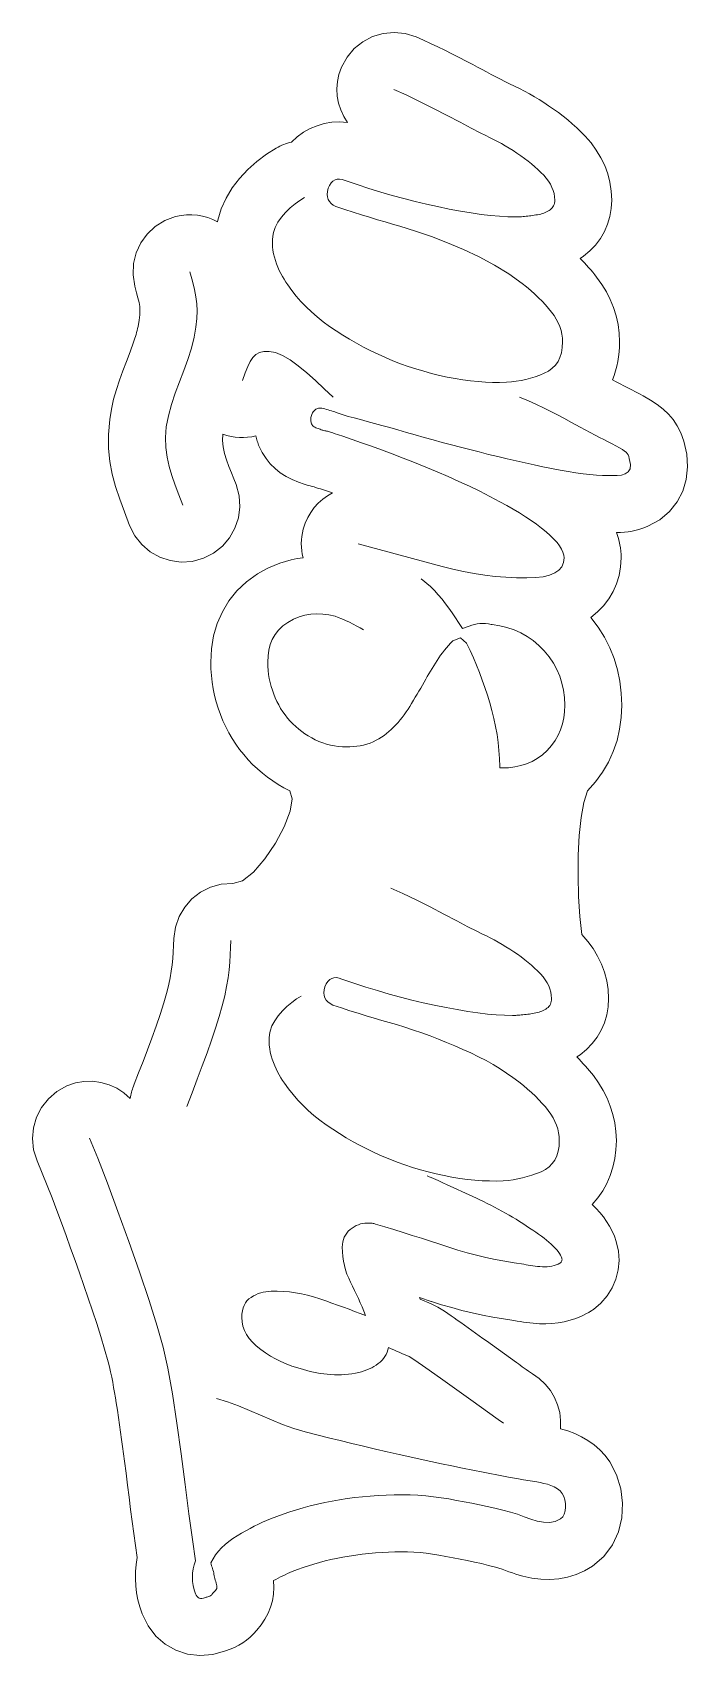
# Model space of a CAD drawing. Header units: millimetres. Extents: x -593 to -311, y -1195 to -498.
import ezdxf

# ---------------------------------------------------------------- set-up
doc = ezdxf.new("R2010")
doc.units = ezdxf.units.MM
doc.header["$MEASUREMENT"] = 0
doc.layers.add('Layer 2', color=7, linetype='Continuous')

msp = doc.modelspace()

# ---------------------------------------------------------------- linework, layer by layer
at = {"layer": 'Layer 2', "lineweight": 9}
msp.add_lwpolyline([(-354.265, -824.0133), (-350.776, -820.1533), (-347.7686, -816.0486), (-345.2378, -811.718), (-343.1785, -807.1801), (-341.5857, -802.4537), (-340.4542, -797.5575), (-339.779, -792.5101), (-339.5551, -787.3303), (-339.7617, -782.113), (-340.3818, -777.0172), (-341.4161, -772.0538), (-342.8651, -767.2342), (-344.7295, -762.5694), (-347.0097, -758.0705), (-349.7065, -753.7487), (-352.8203, -749.6152), (-349.9073, -747.2324), (-347.328, -744.5668), (-345.0991, -741.6428), (-343.2377, -738.4848), (-341.7605, -735.117), (-340.6845, -731.5638), (-340.0265, -727.8494), (-339.8034, -723.9983), (-339.8362, -722.5532), (-339.9335, -721.1324), (-340.0932, -719.7358), (-340.3135, -718.3631), (-340.5924, -717.0141), (-340.928, -715.6886), (-341.3183, -714.3864), (-341.7615, -713.1074), (-340.055, -713.0404), (-338.3801, -712.9238), (-336.7246, -712.7443), (-335.0766, -712.4889), (-333.4241, -712.1441), (-331.755, -711.6969), (-330.0573, -711.134), (-328.3191, -710.4423), (-323.2585, -707.6622), (-319.0726, -704.1397), (-315.7723, -699.9895), (-313.3687, -695.326), (-311.8725, -690.2638), (-311.295, -684.9174), (-311.6468, -679.4013), (-312.9391, -673.8301), (-314.2279, -670.3393), (-315.7368, -667.2804), (-317.4821, -664.5885), (-319.4802, -662.1989), (-321.7473, -660.0465), (-324.2996, -658.0668), (-327.1537, -656.1947), (-330.3256, -654.3654), (-331.9637, -653.4799), (-333.6111, -652.6109), (-335.2655, -651.7541), (-336.9245, -650.9053), (-338.5858, -650.0601), (-340.247, -649.2143), (-341.9057, -648.3635), (-343.5596, -647.5035), (-342.8391, -645.6182), (-342.213, -643.6851), (-341.6817, -641.7072), (-341.2459, -639.6874), (-340.906, -637.6287), (-340.6625, -635.534), (-340.516, -633.4061), (-340.4671, -631.2482), (-340.6347, -627.4369), (-341.1298, -623.7055), (-341.9409, -620.0612), (-343.0565, -616.5116), (-344.4651, -613.0638), (-346.1552, -609.7253), (-348.1153, -606.5035), (-350.3339, -603.4057), (-351.1628, -602.3522), (-352.01, -601.3132), (-352.8746, -600.2883), (-353.7562, -599.2776), (-354.6542, -598.2809), (-355.5678, -597.298), (-356.4964, -596.3288), (-357.4395, -595.3733), (-356.0383, -594.4235), (-353.2556, -592.169), (-350.8119, -589.6385), (-348.7172, -586.861), (-346.9813, -583.8658), (-345.6139, -580.6823), (-344.6251, -577.3396), (-344.0246, -573.867), (-343.8222, -570.2937), (-344.0212, -566.4182), (-344.6068, -562.6504), (-345.5615, -558.9999), (-346.8679, -555.4763), (-348.5087, -552.0895), (-350.4665, -548.8492), (-352.7239, -545.7649), (-355.2635, -542.8465), (-357.0504, -541.0152), (-358.8938, -539.2426), (-360.7903, -537.5275), (-362.7364, -535.8689), (-364.7289, -534.2656), (-366.7642, -532.7164), (-368.8391, -531.2204), (-370.95, -529.7763), (-372.9686, -528.4565), (-375.0108, -527.1737), (-377.0763, -525.9294), (-379.1647, -524.7255), (-381.2759, -523.5634), (-383.4095, -522.4449), (-385.5652, -521.3715), (-387.7428, -520.3449), (-389.6991, -519.4028), (-391.666, -518.4113), (-393.6388, -517.383), (-395.6131, -516.3307), (-397.5843, -515.2669), (-399.548, -514.2044), (-401.4995, -513.1556), (-403.4344, -512.1333), (-406.4258, -510.5747), (-409.4356, -509.0179), (-412.4623, -507.4724), (-415.5047, -505.9478), (-418.5612, -504.4537), (-421.6306, -502.9994), (-424.7115, -501.5947), (-427.8024, -500.2489), (-432.5332, -498.7844), (-437.3213, -498.308), (-442.0358, -498.7668), (-446.5459, -500.1077), (-450.7207, -502.278), (-454.4294, -505.2248), (-457.541, -508.895), (-459.9247, -513.2358), (-460.9939, -516.3056), (-461.6357, -519.4191), (-461.8646, -522.54), (-461.6954, -525.6322), (-461.1427, -528.6595), (-460.2211, -531.5856), (-458.9453, -534.3742), (-457.3299, -536.9893), (-460.715, -536.7544), (-464.0395, -536.91), (-467.2802, -537.4439), (-470.4135, -538.3442), (-473.416, -539.5989), (-476.2644, -541.1958), (-478.9351, -543.1232), (-481.4048, -545.3688), (-482.2397, -545.5812), (-483.0702, -545.8243), (-483.8955, -546.0982), (-484.7149, -546.4032), (-485.5275, -546.7395), (-486.3326, -547.1072), (-487.1294, -547.5067), (-487.9172, -547.9381), (-492.1655, -550.6117), (-496.2633, -553.6994), (-500.1273, -557.1662), (-503.6744, -560.977), (-506.8214, -565.0967), (-509.4851, -569.4903), (-511.5822, -574.1227), (-513.0296, -578.9589), (-513.1708, -579.6179), (-515.2128, -578.6132), (-517.3426, -577.7993), (-519.5465, -577.1842), (-521.8106, -576.7759), (-524.1213, -576.5824), (-526.4648, -576.6118), (-528.8272, -576.8722), (-531.1949, -577.3715), (-535.8334, -579.1062), (-539.9129, -581.6578), (-543.3623, -584.9042), (-546.1103, -588.7235), (-548.0858, -592.9939), (-549.2177, -597.5935), (-549.4347, -602.4003), (-548.6657, -607.2925), (-547.9107, -610.0982), (-547.3008, -612.3619), (-546.8465, -614.2634), (-546.5584, -615.9824), (-546.4471, -617.6986), (-546.5231, -619.5918), (-546.7971, -621.8419), (-547.2796, -624.6284), (-547.454, -625.4731), (-547.655, -626.3194), (-547.8789, -627.1654), (-548.1221, -628.0091), (-548.3807, -628.8484), (-548.651, -629.6815), (-548.9294, -630.5062), (-549.2121, -631.3207), (-550.7256, -635.4954), (-552.2648, -639.5785), (-553.7836, -643.6138), (-555.2358, -647.6452), (-556.5752, -651.7166), (-557.7557, -655.8719), (-558.7311, -660.155), (-559.4552, -664.6098), (-559.9922, -671.0104), (-559.9397, -676.96), (-559.3627, -682.5817), (-558.3259, -687.9984), (-556.8943, -693.3333), (-555.1329, -698.7094), (-553.1066, -704.2498), (-550.8802, -710.0776), (-548.6505, -714.4995), (-545.6698, -718.2768), (-542.067, -721.352), (-537.971, -723.6676), (-533.5108, -725.1662), (-528.8153, -725.7903), (-524.0134, -725.4825), (-519.2341, -724.1851), (-514.8122, -721.9554), (-511.0349, -718.9747), (-507.9597, -715.3719), (-505.6441, -711.2759), (-504.1455, -706.8157), (-503.5214, -702.1202), (-503.8292, -697.3183), (-505.1266, -692.539), (-506.1118, -690.0634), (-507.1797, -687.4462), (-508.2506, -684.7242), (-509.2444, -681.9343), (-510.0813, -679.1132), (-510.6815, -676.2978), (-510.9649, -673.525), (-510.8518, -670.8315), (-509.0872, -671.4023), (-507.3102, -671.8328), (-505.5274, -672.1259), (-503.7453, -672.2846), (-501.9703, -672.3119), (-500.209, -672.2108), (-498.4678, -671.9843), (-496.7534, -671.6352), (-496.6062, -672.2013), (-496.4475, -672.7651), (-496.2773, -673.3265), (-496.0955, -673.8853), (-495.9021, -674.4415), (-495.6972, -674.9947), (-495.4808, -675.545), (-495.2528, -676.0922), (-493.9178, -678.7921), (-492.3241, -681.2873), (-490.4904, -683.5688), (-488.4352, -685.627), (-486.1773, -687.4528), (-483.7352, -689.0369), (-481.1276, -690.3699), (-478.373, -691.4425), (-477.5608, -691.7666), (-476.7416, -692.071), (-475.9157, -692.3552), (-475.0831, -692.6187), (-474.244, -692.8612), (-473.3986, -693.0822), (-472.5471, -693.2813), (-471.6896, -693.4579), (-470.5748, -693.848), (-469.7199, -694.1257), (-468.8655, -694.4053), (-468.0115, -694.687), (-467.1579, -694.9706), (-466.3048, -695.256), (-465.4521, -695.5433), (-464.5999, -695.8325), (-463.7482, -696.1234), (-465.934, -697.376), (-467.9829, -698.8456), (-469.876, -700.5213), (-471.5947, -702.3924), (-473.12, -704.448), (-474.4334, -706.6772), (-475.516, -709.0693), (-476.349, -711.6135), (-476.7151, -713.1801), (-476.9752, -714.747), (-477.1314, -716.3101), (-477.1863, -717.8656), (-477.142, -719.4093), (-477.0009, -720.9372), (-476.7653, -722.4453), (-476.4375, -723.9297), (-478.9744, -724.3171), (-481.4894, -724.8406), (-483.9796, -725.5014), (-486.4417, -726.3006), (-488.8728, -727.2393), (-491.2698, -728.3189), (-493.6297, -729.5404), (-495.9494, -730.905), (-500.6962, -734.3156), (-504.7972, -738.1826), (-508.2564, -742.4672), (-511.0778, -747.1305), (-513.2653, -752.1335), (-514.8229, -757.4372), (-515.7545, -763.0028), (-516.0642, -768.7914), (-515.998, -771.6803), (-515.8, -774.5528), (-515.471, -777.4065), (-515.0118, -780.2387), (-514.4234, -783.047), (-513.7066, -785.8289), (-512.8622, -788.5818), (-511.8911, -791.3031), (-510.808, -793.9588), (-509.6111, -796.5549), (-508.2999, -799.0877), (-506.8739, -801.5535), (-505.3327, -803.9484), (-503.6759, -806.2686), (-501.9029, -808.5105), (-500.0134, -810.6702), (-498.0602, -812.6949), (-496.0208, -814.6188), (-493.8984, -816.4416), (-491.6964, -818.1629), (-489.418, -819.7823), (-487.0665, -821.2995), (-484.6454, -822.714), (-482.1578, -824.0256), (-481.0287, -827.4273), (-481.9627, -832.8373), (-484.5258, -839.4764), (-488.2842, -846.5653), (-492.804, -853.3249), (-497.6515, -858.9758), (-502.3928, -862.7389), (-506.594, -863.8348), (-511.5349, -864.1696), (-516.174, -865.447), (-520.4081, -867.5706), (-524.1342, -870.4438), (-527.2492, -873.9703), (-529.6499, -878.0536), (-531.2335, -882.5974), (-531.8966, -887.505), (-532.012, -890.4848), (-532.1656, -893.3449), (-532.3734, -896.1225), (-532.6514, -898.8544), (-533.0157, -901.5777), (-533.4823, -904.3294), (-534.0674, -907.1465), (-534.7869, -910.066), (-536.206, -915.0807), (-537.7894, -920.1258), (-539.5046, -925.1845), (-541.3189, -930.2397), (-543.1997, -935.2746), (-545.1144, -940.2723), (-547.0304, -945.2158), (-548.9151, -950.0883), (-549.2344, -950.9185), (-549.4739, -951.5681), (-549.6938, -952.2202), (-549.8942, -952.8745), (-550.0755, -953.5308), (-550.2375, -954.1885), (-550.3806, -954.8475), (-550.5049, -955.5073), (-550.6105, -956.1677), (-553.3636, -953.7542), (-556.4211, -951.7904), (-559.7233, -950.3001), (-563.2101, -949.3072), (-566.8218, -948.8355), (-570.4984, -948.9089), (-574.1801, -949.5513), (-577.807, -950.7865), (-582.1359, -953.1918), (-585.7905, -956.3217), (-588.7187, -960.045), (-590.8682, -964.2306), (-592.1866, -968.7474), (-592.6218, -973.4641), (-592.1216, -978.2498), (-590.6335, -982.9732), (-588.4249, -988.2197), (-586.2772, -993.5281), (-584.1842, -998.8835), (-582.14, -1004.2708), (-580.1384, -1009.675), (-578.1735, -1015.0811), (-576.2391, -1020.4741), (-574.3292, -1025.8389), (-572.4378, -1031.1626), (-570.5369, -1036.5457), (-568.6479, -1041.974), (-566.792, -1047.433), (-564.9905, -1052.9084), (-563.265, -1058.3858), (-561.6366, -1063.8509), (-560.1268, -1069.2893), (-559.5796, -1071.4503), (-559.0752, -1073.6439), (-558.6084, -1075.861), (-558.174, -1078.0928), (-557.7668, -1080.3304), (-557.3816, -1082.5648), (-557.0131, -1084.7871), (-556.6561, -1086.9884), (-556.1618, -1090.1098), (-555.6843, -1093.2346), (-555.2218, -1096.3621), (-554.7725, -1099.4918), (-554.3344, -1102.6232), (-553.9058, -1105.7556), (-553.4847, -1108.8885), (-553.0694, -1112.0214), (-552.4039, -1117.1711), (-551.7554, -1122.3393), (-551.1131, -1127.5196), (-550.4663, -1132.7057), (-549.8042, -1137.8913), (-549.1162, -1143.0699), (-548.3914, -1148.2354), (-547.6193, -1153.3812), (-548.1107, -1156.4087), (-548.3845, -1159.4471), (-548.4417, -1162.4908), (-548.2835, -1165.5339), (-547.911, -1168.5708), (-547.3253, -1171.5958), (-546.5275, -1174.6031), (-545.5187, -1177.587), (-542.9853, -1182.7496), (-539.6341, -1187.1077), (-535.597, -1190.6106), (-531.0059, -1193.2075), (-525.9927, -1194.8478), (-520.6892, -1195.4807), (-515.2275, -1195.0555), (-509.7392, -1193.5216), (-507.7557, -1192.7993), (-505.8607, -1191.9882), (-504.0538, -1191.0752), (-502.3344, -1190.0471), (-500.702, -1188.8905), (-499.1562, -1187.5922), (-497.6964, -1186.139), (-496.3221, -1184.5177), (-494.4205, -1182.2421), (-492.7841, -1179.841), (-491.4224, -1177.3231), (-490.3449, -1174.6973), (-489.5611, -1171.9723), (-489.0805, -1169.157), (-488.9127, -1166.2599), (-489.067, -1163.2901), (-488.0863, -1162.7601), (-487.099, -1162.2414), (-486.1053, -1161.7351), (-485.1053, -1161.2421), (-484.0991, -1160.7633), (-483.087, -1160.2996), (-482.0689, -1159.8521), (-481.0452, -1159.4216), (-478.75, -1158.5164), (-476.4295, -1157.673), (-474.0866, -1156.8892), (-471.7242, -1156.1623), (-469.3454, -1155.4901), (-466.9532, -1154.87), (-464.5504, -1154.2997), (-462.1401, -1153.7766), (-459.36, -1153.2311), (-456.5697, -1152.7446), (-453.7705, -1152.3161), (-450.9632, -1151.9446), (-448.149, -1151.629), (-445.3288, -1151.3685), (-442.5039, -1151.162), (-439.6751, -1151.0086), (-436.9694, -1150.9213), (-434.2643, -1150.9037), (-431.5611, -1150.9575), (-428.8614, -1151.0844), (-426.1664, -1151.2859), (-423.4775, -1151.564), (-420.7962, -1151.92), (-418.1239, -1152.3559), (-415.0645, -1152.9064), (-412.0056, -1153.4703), (-408.9495, -1154.0547), (-405.8987, -1154.6667), (-402.8554, -1155.3135), (-399.8221, -1156.002), (-396.8011, -1156.7395), (-393.7947, -1157.5331), (-392.3303, -1157.9648), (-390.8781, -1158.4407), (-389.432, -1158.9459), (-387.9861, -1159.4653), (-386.5343, -1159.9842), (-385.0705, -1160.4876), (-383.5888, -1160.9604), (-382.0831, -1161.3879), (-378.1711, -1162.2435), (-374.2765, -1162.7376), (-370.4139, -1162.8519), (-366.5983, -1162.5679), (-362.8444, -1161.867), (-359.1672, -1160.7308), (-355.5816, -1159.1409), (-352.1022, -1157.0787), (-347.2447, -1152.9274), (-343.5319, -1147.936), (-340.9532, -1142.3182), (-339.4978, -1136.2881), (-339.1551, -1130.0594), (-339.9144, -1123.8462), (-341.765, -1117.8622), (-344.6962, -1112.3214), (-346.7287, -1109.5798), (-348.9766, -1107.149), (-351.4205, -1105.0108), (-354.0408, -1103.1471), (-356.8182, -1101.5395), (-359.7332, -1100.17), (-362.7664, -1099.0203), (-365.8982, -1098.0723), (-365.8035, -1094.5766), (-366.2024, -1091.1304), (-367.0764, -1087.7863), (-368.4073, -1084.5972), (-370.1767, -1081.6158), (-372.3662, -1078.8951), (-374.9574, -1076.4878), (-377.9321, -1074.4466), (-378.7984, -1073.8706), (-379.6645, -1073.2772), (-380.5293, -1072.6706), (-381.3918, -1072.0553), (-382.2509, -1071.4354), (-383.1056, -1070.8155), (-383.9546, -1070.1996), (-384.7971, -1069.5923), (-397.6032, -1060.3623), (-399.1698, -1059.2332), (-400.7369, -1058.1046), (-402.3051, -1056.9772), (-403.8746, -1055.8515), (-405.4457, -1054.7281), (-407.0189, -1053.6078), (-408.5945, -1052.4911), (-410.1729, -1051.3786), (-411.4867, -1050.4517), (-412.8442, -1049.4976), (-414.2372, -1048.5381), (-415.658, -1047.5951), (-417.0983, -1046.6903), (-418.5504, -1045.8457), (-420.006, -1045.083), (-421.4573, -1044.4241), (-426.1567, -1042.4155), (-426.3732, -1041.7326), (-421.4629, -1043.3372), (-421.2472, -1043.4081), (-416.9114, -1044.7778), (-412.5476, -1046.0462), (-408.1574, -1047.2133), (-403.7424, -1048.2793), (-399.3043, -1049.244), (-394.8447, -1050.1076), (-390.3652, -1050.8702), (-385.8674, -1051.5317), (-384.5027, -1051.8093), (-383.1322, -1052.056), (-381.7565, -1052.2727), (-380.3765, -1052.4603), (-378.9928, -1052.6198), (-377.6062, -1052.7522), (-376.2175, -1052.8584), (-374.8273, -1052.9395), (-372.1587, -1052.9898), (-369.5085, -1052.8737), (-366.8837, -1052.5875), (-364.291, -1052.1277), (-361.7375, -1051.4906), (-359.2299, -1050.6726), (-356.7753, -1049.6701), (-354.3805, -1048.4794), (-354.0213, -1048.2806), (-353.6752, -1048.082), (-353.3391, -1047.8818), (-353.0098, -1047.6778), (-352.6841, -1047.4681), (-352.3588, -1047.2507), (-352.0308, -1047.0236), (-351.6969, -1046.7847), (-348.5046, -1044.0647), (-345.8243, -1040.9461), (-343.6809, -1037.4961), (-342.0987, -1033.7821), (-341.1024, -1029.8713), (-340.7167, -1025.831), (-340.966, -1021.7285), (-341.8751, -1017.6311), (-342.6801, -1015.3324), (-343.6485, -1013.1316), (-344.7682, -1011.0239), (-346.0275, -1009.0049), (-347.4144, -1007.0698), (-348.917, -1005.2141), (-350.5234, -1003.433), (-352.2218, -1001.7221), (-349.821, -998.9308), (-347.7296, -995.9189), (-345.9509, -992.7046), (-344.4882, -989.3064), (-343.3448, -985.7425), (-342.524, -982.0313), (-342.0291, -978.1913), (-341.8634, -974.2407), (-342.031, -970.4294), (-342.5261, -966.6979), (-343.3372, -963.0537), (-344.4528, -959.504), (-345.8614, -956.0562), (-347.5515, -952.7178), (-349.5116, -949.4959), (-351.7302, -946.3981), (-352.5591, -945.3447), (-353.4062, -944.3056), (-354.2709, -943.2808), (-355.1525, -942.2701), (-356.0504, -941.2733), (-356.964, -940.2904), (-357.8926, -939.3213), (-358.8357, -938.3658), (-357.4351, -937.4164), (-354.6523, -935.162), (-352.2085, -932.6314), (-350.1137, -929.8539), (-348.3777, -926.8587), (-347.0103, -923.6751), (-346.0214, -920.3323), (-345.4209, -916.8596), (-345.2185, -913.2862), (-345.4175, -909.4107), (-346.0031, -905.6429), (-346.9578, -901.9924), (-348.2642, -898.4688), (-349.905, -895.082), (-351.8628, -891.8417), (-354.1202, -888.7574), (-356.6598, -885.839), (-357.5101, -878.0097), (-358.0675, -869.4548), (-358.3141, -860.5517), (-358.2323, -851.6775), (-357.8042, -843.2094), (-357.0121, -835.5245), (-355.8383, -829.0001), (-354.265, -824.0133)], close=True, dxfattribs=at)
for points in [[(-475.7615, -569.2099), (-477.779, -570.4673), (-479.862, -571.9779), (-481.928, -573.7044), (-483.8943, -575.6096), (-485.6785, -577.6563), (-487.1981, -579.8074), (-488.3705, -582.0257), (-489.1131, -584.2739), (-489.3901, -585.7982), (-489.5469, -587.3186), (-489.589, -588.8341), (-489.522, -590.3435), (-489.3514, -591.8456), (-489.0828, -593.3393), (-488.7218, -594.8236), (-488.274, -596.2972), (-487.7629, -597.7433), (-487.2081, -599.1457), (-486.6096, -600.5044), (-485.9675, -601.8194), (-485.2815, -603.0907), (-484.5519, -604.3183), (-483.7786, -605.5023), (-482.9616, -606.6425), (-481.2141, -609.1241), (-479.3267, -611.5357), (-477.2996, -613.8775), (-475.1326, -616.1493), (-472.8259, -618.3513), (-470.3793, -620.4833), (-467.7929, -622.5455), (-465.0667, -624.5378), (-462.2444, -626.46), (-459.3696, -628.3123), (-456.4425, -630.0947), (-453.4629, -631.8073), (-450.4309, -633.45), (-447.3465, -635.0228), (-444.2096, -636.5257), (-441.0204, -637.9587), (-437.7918, -639.3131), (-434.5369, -640.5801), (-431.2559, -641.7597), (-427.9486, -642.8519), (-424.6152, -643.8567), (-421.2555, -644.7741), (-417.8697, -645.6042), (-414.4577, -646.3469), (-411.063, -646.9935), (-407.7296, -647.5352), (-404.4573, -647.9721), (-401.2462, -648.3041), (-398.0962, -648.5313), (-395.0074, -648.6537), (-391.9798, -648.6712), (-389.0133, -648.5839), (-386.925, -648.4004), (-384.8541, -648.1295), (-382.8008, -647.7712), (-380.7649, -647.3255), (-378.7465, -646.7925), (-376.7455, -646.1721), (-374.7621, -645.4644), (-372.7962, -644.6694), (-370.9612, -643.7257), (-369.3709, -642.5723), (-368.0253, -641.2092), (-366.9243, -639.6364), (-366.068, -637.8539), (-365.4564, -635.8617), (-365.0894, -633.6598), (-364.9671, -631.2482), (-365.0414, -629.5792), (-365.2642, -627.9278), (-365.6355, -626.2939), (-366.1554, -624.6774), (-366.8238, -623.0784), (-367.6407, -621.4969), (-368.6062, -619.9329), (-369.7203, -618.3863), (-370.9568, -616.8484), (-372.2893, -615.3106), (-373.7179, -613.7727), (-375.2427, -612.2348), (-376.8635, -610.697), (-378.5805, -609.1591), (-380.3936, -607.6213), (-382.3028, -606.0835), (-388.038, -601.9821), (-394.2071, -598.202), (-400.7126, -594.7291), (-407.4569, -591.5492), (-414.3423, -588.6483), (-421.2712, -586.0122), (-428.146, -583.6268), (-434.8691, -581.478), (-437.9885, -580.6129), (-441.1952, -579.6954), (-444.4893, -578.7255), (-447.8708, -577.7032), (-451.3397, -576.6284), (-454.8959, -575.5013), (-458.5395, -574.3218), (-462.2705, -573.0898), (-463.4239, -572.4781), (-464.3676, -571.7615), (-465.1016, -570.9402), (-465.6259, -570.014), (-465.9405, -568.9829), (-466.0453, -567.847), (-465.9405, -566.6063), (-465.6259, -565.2607), (-465.0229, -563.985), (-464.3326, -562.9539), (-463.5549, -562.1675), (-462.6899, -561.6258), (-461.7375, -561.3287), (-460.6977, -561.2763), (-459.5706, -561.4685), (-458.356, -561.9053), (-453.2095, -563.6703), (-448.1154, -565.3305), (-443.0737, -566.8858), (-438.0845, -568.3363), (-433.1476, -569.6819), (-428.2632, -570.9227), (-423.4313, -572.0587), (-418.6518, -573.0898), (-413.6014, -574.1384), (-408.7957, -575.0471), (-404.2346, -575.816), (-399.9181, -576.4451), (-395.8463, -576.9344), (-392.0192, -577.2838), (-388.4367, -577.4935), (-385.0989, -577.5634), (-384.662, -577.559), (-384.1901, -577.5459), (-383.6833, -577.524), (-383.1416, -577.4935), (-382.5649, -577.4541), (-381.9533, -577.406), (-381.3067, -577.3492), (-380.6252, -577.2837), (-379.9262, -577.2095), (-379.2272, -577.1265), (-378.5282, -577.0348), (-377.8291, -576.9343), (-377.1301, -576.8251), (-376.431, -576.7071), (-375.7319, -576.5804), (-375.0328, -576.4449), (-374.3469, -576.2921), (-373.6872, -576.113), (-373.0538, -575.9076), (-372.4465, -575.6761), (-371.8654, -575.4183), (-371.3106, -575.1342), (-370.7819, -574.824), (-370.2795, -574.4876), (-369.8208, -574.1162), (-369.4233, -573.7012), (-369.0869, -573.2425), (-368.8116, -572.7401), (-368.5975, -572.194), (-368.4446, -571.6043), (-368.3528, -570.9708), (-368.3222, -570.2937), (-368.3965, -568.9043), (-368.6193, -567.5324), (-368.9907, -566.1781), (-369.5106, -564.8412), (-370.1791, -563.5218), (-370.996, -562.2199), (-371.9615, -560.9355), (-373.0754, -559.6686), (-374.2944, -558.4191), (-375.5745, -557.187), (-376.9158, -555.9725), (-378.3183, -554.7754), (-379.7819, -553.5957), (-381.3066, -552.4336), (-382.8926, -551.289), (-384.5397, -550.1618), (-386.2173, -549.0652), (-387.8949, -548.0123), (-389.5725, -547.003), (-391.2502, -546.0374), (-392.9278, -545.1155), (-394.6055, -544.2373), (-396.2832, -543.4029), (-397.9609, -542.6123), (-400.4093, -541.3972), (-404.1914, -539.4221), (-408.9944, -536.8869), (-414.5053, -533.9915), (-420.4112, -530.9355), (-426.3993, -527.919), (-432.1565, -525.1417), (-437.3701, -522.8035)], [(-528.0034, -701.3083), (-529.72, -696.8837), (-531.3222, -692.7006), (-532.7497, -688.6705), (-533.9421, -684.7051), (-534.839, -680.7158), (-535.3801, -676.6142), (-535.5051, -672.3119), (-535.1535, -667.7205), (-534.2712, -662.9335), (-532.9368, -658.1119), (-531.2891, -653.2688), (-529.4668, -648.4174), (-527.6088, -643.5708), (-525.8538, -638.742), (-524.3406, -633.9441), (-523.2081, -629.1904), (-522.4686, -624.8547), (-522.0323, -621.165), (-521.8847, -617.9154), (-522.0113, -614.9002), (-522.3975, -611.9136), (-523.029, -608.7498), (-523.8913, -605.203), (-524.9698, -601.0674)], [(-502.4425, -647.8199), (-501.2119, -644.5324), (-500.1222, -641.812), (-499.0738, -639.6207), (-497.9671, -637.9207), (-496.7025, -636.674), (-495.1804, -635.8429), (-493.3011, -635.3893), (-490.965, -635.2755), (-488.2161, -635.7534), (-485.1909, -637.0247), (-481.9288, -638.9761), (-478.4693, -641.4942), (-474.8519, -644.4658), (-471.1161, -647.7773), (-467.3013, -651.3156), (-463.447, -654.9672)], [(-452.6859, -717.9623), (-416.6861, -727.6629), (-412.1087, -728.825), (-407.538, -729.8321), (-402.974, -730.6842), (-398.4168, -731.3815), (-393.8663, -731.9238), (-389.3226, -732.3111), (-384.7856, -732.5435), (-380.2553, -732.621), (-376.5165, -732.4863), (-373.2763, -732.0821), (-370.5346, -731.4084), (-368.2913, -730.4653), (-366.5466, -729.2527), (-365.3004, -727.7707), (-364.5526, -726.0192), (-364.3034, -723.9983), (-364.4247, -722.7857), (-364.7884, -721.5193), (-365.3947, -720.1989), (-366.2435, -718.8247), (-367.3348, -717.3965), (-368.6686, -715.9145), (-370.2449, -714.3786), (-372.0637, -712.7888), (-374.0712, -711.1721), (-376.2134, -709.5553), (-378.4903, -707.9386), (-380.902, -706.3218), (-383.4484, -704.705), (-386.1295, -703.0882), (-388.9453, -701.4715), (-391.8959, -699.8547), (-396.1466, -697.6114), (-400.4916, -695.4086), (-404.931, -693.2462), (-409.4646, -691.1243), (-414.0926, -689.0427), (-418.8149, -687.0016), (-423.6315, -685.001), (-428.5423, -683.0407), (-433.4195, -681.1477), (-438.135, -679.3491), (-442.6889, -677.6447), (-447.0811, -676.0347), (-451.3116, -674.5189), (-455.3805, -673.0975), (-459.2877, -671.7704), (-463.0332, -670.5376), (-463.5619, -670.3322), (-464.0705, -670.147), (-464.5588, -669.982), (-465.027, -669.8372), (-465.475, -669.7126), (-465.9028, -669.6081), (-466.3103, -669.5239), (-466.6977, -669.4599), (-467.0783, -669.3959), (-467.4657, -669.3116), (-467.8597, -669.2072), (-468.2605, -669.0825), (-468.6681, -668.9376), (-469.0824, -668.7726), (-469.5034, -668.5873), (-469.9312, -668.3819), (-470.4466, -668.2573), (-470.9147, -668.0991), (-471.3358, -667.9071), (-471.7096, -667.6815), (-472.0363, -667.4221), (-472.3158, -667.1291), (-472.5482, -666.8023), (-472.7335, -666.4419), (-472.8783, -666.0613), (-472.9895, -665.6739), (-473.067, -665.2798), (-473.1108, -664.879), (-473.1209, -664.4714), (-473.0973, -664.0571), (-473.0401, -663.6361), (-472.9492, -663.2083), (-472.8279, -662.7873), (-472.6797, -662.3865), (-472.5045, -662.0059), (-472.3024, -661.6455), (-472.0734, -661.3053), (-471.8174, -660.9854), (-471.5345, -660.6856), (-471.2246, -660.406), (-470.8878, -660.1601), (-470.524, -659.9614), (-470.1333, -659.8098), (-469.7156, -659.7054), (-469.271, -659.6482), (-468.7994, -659.6381), (-468.3009, -659.6751), (-467.7754, -659.7594), (-467.0277, -659.9749), (-466.2934, -660.1904), (-465.5727, -660.406), (-464.8654, -660.6215), (-464.1715, -660.8371), (-463.4911, -661.0526), (-462.8242, -661.2682), (-462.1707, -661.4837), (-456.9972, -663.2083), (-454.4374, -663.882), (-451.7159, -664.6095), (-448.8326, -665.391), (-445.7877, -666.2263), (-442.5811, -667.1155), (-439.2129, -668.0586), (-435.6829, -669.0556), (-431.9913, -670.1065), (-428.2021, -671.181), (-424.3791, -672.2487), (-420.5225, -673.3097), (-416.6322, -674.3639), (-412.7082, -675.4114), (-408.7505, -676.4522), (-404.7591, -677.4863), (-400.7341, -678.5136), (-396.7125, -679.5207), (-392.7313, -680.4941), (-388.7905, -681.4338), (-384.8901, -682.3399), (-381.0301, -683.2123), (-377.2105, -684.051), (-373.4313, -684.856), (-369.6925, -685.6273), (-366.0582, -686.3346), (-362.5923, -686.9476), (-359.2948, -687.4663), (-356.1657, -687.8907), (-353.2051, -688.2208), (-350.4128, -688.4566), (-347.7889, -688.598), (-345.3335, -688.6452), (-343.4377, -688.6556), (-341.5015, -688.6147), (-339.6543, -688.4146), (-338.0259, -687.9473), (-336.7456, -687.1048), (-335.9431, -685.7792), (-335.7479, -683.8624), (-336.2896, -681.2466), (-336.5569, -680.4406), (-336.8326, -679.7741), (-337.1783, -679.1961), (-337.6553, -678.6555), (-338.325, -678.1014), (-339.249, -677.4827), (-340.4886, -676.7485), (-342.1052, -675.8477), (-343.7024, -674.9887), (-345.3962, -674.1045), (-347.1837, -673.1881), (-349.0617, -672.2326), (-351.0269, -671.2312), (-353.0764, -670.1768), (-355.2068, -669.0625), (-357.4152, -667.8815), (-361.1961, -665.8203), (-364.4801, -664.0199), (-367.4415, -662.4132), (-370.2546, -660.933), (-373.0938, -659.5122), (-376.1334, -658.0835), (-379.5478, -656.5798), (-383.5112, -654.934)], [(-450.5242, -754.8479), (-451.8155, -754.0985), (-453.2683, -753.2983), (-454.8345, -752.4769), (-456.4658, -751.6638), (-458.1141, -750.8885), (-459.7313, -750.1805), (-461.2691, -749.5694), (-462.6794, -749.0846), (-465.3387, -748.4931), (-467.9689, -748.1404), (-470.5669, -748.038), (-473.1296, -748.1974), (-475.6539, -748.63), (-478.1365, -749.3471), (-480.5744, -750.3603), (-482.9644, -751.6809), (-485.1335, -753.2436), (-486.9524, -754.9879), (-488.4399, -756.9053), (-489.6148, -758.9873), (-490.4958, -761.2254), (-491.1019, -763.6111), (-491.4518, -766.136), (-491.5642, -768.7914), (-491.5238, -770.5617), (-491.4027, -772.3183), (-491.2015, -774.0609), (-490.9204, -775.7891), (-490.56, -777.5027), (-490.1207, -779.2014), (-489.6029, -780.885), (-489.0069, -782.5531), (-488.3641, -784.1344), (-487.6571, -785.6798), (-486.8845, -787.1872), (-486.0446, -788.6545), (-485.136, -790.0798), (-484.1573, -791.4608), (-483.1068, -792.7957), (-481.9832, -794.0822), (-480.8028, -795.3043), (-479.5712, -796.4625), (-478.29, -797.5574), (-476.9609, -798.59), (-475.5857, -799.561), (-474.1661, -800.4712), (-472.7038, -801.3214), (-471.2005, -802.1124), (-469.6072, -802.8484), (-467.9871, -803.4785), (-466.3416, -804.0051), (-464.6718, -804.4305), (-462.9789, -804.7572), (-461.2641, -804.9876), (-459.5286, -805.124), (-457.7736, -805.169), (-456.3075, -805.1432), (-454.8289, -805.0607), (-453.3473, -804.9139), (-451.8725, -804.6951), (-450.414, -804.3968), (-448.9815, -804.0112), (-447.5846, -803.5309), (-446.2328, -802.9482), (-445.0335, -802.3405), (-443.8667, -801.6846), (-442.7324, -800.9811), (-441.6307, -800.2308), (-440.5618, -799.4342), (-439.5257, -798.5919), (-438.5226, -797.7046), (-437.5524, -796.773), (-436.5584, -795.7467), (-435.599, -794.6911), (-434.6742, -793.607), (-433.7838, -792.4953), (-432.9279, -791.3568), (-432.1065, -790.1922), (-431.3194, -789.0025), (-430.5667, -787.7884), (-429.7847, -786.4828), (-429.0045, -785.1761), (-428.2263, -783.8683), (-427.45, -782.5593), (-426.6757, -781.2491), (-425.9035, -779.9377), (-425.1333, -778.6251), (-424.3653, -777.3113), (-423.7149, -776.1324), (-423.0537, -774.9594), (-422.3818, -773.7925), (-421.6989, -772.6321), (-421.0049, -771.4782), (-420.2998, -770.3312), (-419.5833, -769.1912), (-418.8554, -768.0585), (-418.1081, -766.9391), (-417.3339, -765.839), (-416.5325, -764.7591), (-415.704, -763.7005), (-414.8481, -762.6638), (-413.9648, -761.6502), (-413.054, -760.6604), (-412.1155, -759.6953), (-408.8047, -758.3876), (-406.1612, -760.6617), (-404.6645, -763.755), (-403.2459, -766.8863), (-401.9027, -770.052), (-400.6321, -773.2485), (-399.4314, -776.4723), (-398.2979, -779.7198), (-397.2289, -782.9876), (-396.2217, -786.2721), (-395.2826, -789.6154), (-394.4461, -792.9867), (-393.7193, -796.3828), (-393.109, -799.8007), (-392.6222, -803.2373), (-392.2658, -806.6896), (-392.0469, -810.1546), (-391.9724, -813.6292), (-391.9709, -813.7304), (-391.9652, -813.8565), (-391.9538, -813.9915), (-391.9352, -814.1194), (-391.8209, -814.148), (-391.6922, -814.1711), (-391.5549, -814.1891), (-391.4151, -814.2027), (-391.1512, -814.2186), (-390.9478, -814.2229), (-388.1874, -814.1175), (-385.5169, -813.7942), (-382.94, -813.2425), (-380.4603, -812.4518), (-378.0816, -811.4117), (-375.8077, -810.1115), (-373.6422, -808.5408), (-371.5889, -806.6889), (-369.737, -804.6356), (-368.1662, -802.4702), (-366.8661, -800.1963), (-365.826, -797.8177), (-365.0354, -795.338), (-364.4838, -792.7611), (-364.1605, -790.0906), (-364.0551, -787.3303), (-364.1855, -784.0346), (-364.5802, -780.8449), (-365.2447, -777.7614), (-366.1842, -774.7846), (-367.4043, -771.9146), (-368.9102, -769.1518), (-370.7073, -766.4965), (-372.8011, -763.9491), (-375.1265, -761.5875), (-377.5921, -759.509), (-380.1966, -757.7078), (-382.9385, -756.1778), (-385.8162, -754.9133), (-388.8284, -753.9083), (-391.9735, -753.1568), (-395.2501, -752.653), (-395.43, -752.6325), (-395.6071, -752.5946), (-396.8241, -752.3751), (-398.0325, -752.2408), (-399.2328, -752.193), (-400.4256, -752.2328), (-401.6116, -752.3614), (-402.7912, -752.5799), (-403.965, -752.8896), (-405.1337, -753.2917), (-408.0085, -754.3973), (-409.6297, -751.7784), (-410.9501, -749.702), (-412.3209, -747.6596), (-413.7427, -745.6534), (-415.2163, -743.6855), (-416.7422, -741.7583), (-418.3212, -739.8738), (-419.9538, -738.0344), (-421.6408, -736.2422), (-425.6321, -732.9953)], [(-477.1578, -912.2025), (-479.1753, -913.4599), (-481.2583, -914.9705), (-483.3243, -916.697), (-485.2906, -918.6022), (-487.0748, -920.6489), (-488.5944, -922.8), (-489.7668, -925.0182), (-490.5094, -927.2663), (-490.7864, -928.7906), (-490.9432, -930.3111), (-490.9853, -931.8266), (-490.9183, -933.3359), (-490.7477, -934.838), (-490.4791, -936.3318), (-490.1181, -937.816), (-489.6703, -939.2896), (-489.1592, -940.7357), (-488.6044, -942.1381), (-488.0059, -943.4969), (-487.3638, -944.8119), (-486.6778, -946.0832), (-485.9482, -947.3109), (-485.1749, -948.4948), (-484.3579, -949.6351), (-482.6104, -952.1166), (-480.723, -954.5283), (-478.6959, -956.87), (-476.5289, -959.1418), (-474.2222, -961.3437), (-471.7756, -963.4758), (-469.1892, -965.5379), (-466.463, -967.5302), (-463.6407, -969.4524), (-460.7659, -971.3048), (-457.8388, -973.0873), (-454.8592, -974.7999), (-451.8272, -976.4426), (-448.7428, -978.0154), (-445.6059, -979.5183), (-442.4167, -980.9513), (-439.1881, -982.3056), (-435.9332, -983.5726), (-432.6522, -984.7522), (-429.3449, -985.8444), (-426.0115, -986.8492), (-422.6518, -987.7666), (-419.266, -988.5967), (-415.854, -989.3393), (-412.4593, -989.9859), (-409.1259, -990.5277), (-405.8536, -990.9646), (-402.6425, -991.2967), (-399.4925, -991.5239), (-396.4037, -991.6462), (-393.3761, -991.6638), (-390.4096, -991.5765), (-388.3213, -991.3929), (-386.2504, -991.122), (-384.1971, -990.7637), (-382.1612, -990.3181), (-380.1428, -989.785), (-378.1418, -989.1647), (-376.1584, -988.457), (-374.1925, -987.6619), (-372.3575, -986.7182), (-370.7672, -985.5648), (-369.4216, -984.2017), (-368.3206, -982.6289), (-367.4643, -980.8464), (-366.8527, -978.8542), (-366.4857, -976.6523), (-366.3634, -974.2407), (-366.4377, -972.5718), (-366.6605, -970.9203), (-367.0318, -969.2864), (-367.5517, -967.6699), (-368.2201, -966.0709), (-369.037, -964.4894), (-370.0025, -962.9253), (-371.1166, -961.3787), (-372.3531, -959.8408), (-373.6856, -958.303), (-375.1142, -956.7651), (-376.639, -955.2272), (-378.2598, -953.6894), (-379.9768, -952.1515), (-381.7899, -950.6137), (-383.6991, -949.0759), (-386.2767, -947.1448), (-388.9767, -945.2662), (-391.799, -943.4401), (-394.7436, -941.6663), (-397.8106, -939.945), (-400.9999, -938.2761), (-404.3115, -936.6596), (-407.7454, -935.0955), (-411.2491, -933.5839), (-414.7704, -932.1246), (-418.3092, -930.7179), (-421.8655, -929.3636), (-425.4393, -928.0616), (-429.0305, -926.8122), (-432.6392, -925.6151), (-436.2654, -924.4704), (-439.3848, -923.6053), (-442.5915, -922.6878), (-445.8856, -921.7179), (-449.2671, -920.6956), (-452.736, -919.6209), (-456.2922, -918.4938), (-459.9358, -917.3143), (-463.6668, -916.0823), (-464.8202, -915.4706), (-465.7639, -914.754), (-466.4979, -913.9327), (-467.0222, -913.0065), (-467.3368, -911.9754), (-467.4416, -910.8395), (-467.3368, -909.5987), (-467.0222, -908.2531), (-466.4192, -906.9774), (-465.7289, -905.9464), (-464.9512, -905.16), (-464.0862, -904.6183), (-463.1338, -904.3212), (-462.094, -904.2687), (-460.9669, -904.4609), (-459.7523, -904.8977), (-454.6058, -906.6628), (-449.5117, -908.323), (-444.47, -909.8783), (-439.4808, -911.3288), (-434.5439, -912.6744), (-429.6595, -913.9152), (-424.8276, -915.0512), (-420.0481, -916.0823), (-414.9977, -917.1308), (-410.192, -918.0395), (-405.6309, -918.8084), (-401.3144, -919.4375), (-397.2426, -919.9268), (-393.4155, -920.2762), (-389.833, -920.4859), (-386.4952, -920.5558), (-386.0583, -920.5514), (-385.5864, -920.5383), (-385.0796, -920.5165), (-384.5379, -920.4859), (-383.9612, -920.4466), (-383.3496, -920.3985), (-382.703, -920.3417), (-382.0215, -920.2761), (-381.3225, -920.2019), (-380.6235, -920.1189), (-379.9245, -920.0272), (-379.2254, -919.9267), (-378.5264, -919.8175), (-377.8273, -919.6995), (-377.1282, -919.5728), (-376.4291, -919.4374), (-375.7432, -919.2845), (-375.0835, -919.1054), (-374.4501, -918.9001), (-373.8428, -918.6685), (-373.2617, -918.4108), (-372.7069, -918.1268), (-372.1782, -917.8166), (-371.6758, -917.4802), (-371.2171, -917.1088), (-370.8196, -916.6938), (-370.4832, -916.2351), (-370.2079, -915.7327), (-369.9938, -915.1866), (-369.8409, -914.5968), (-369.7491, -913.9634), (-369.7185, -913.2862), (-369.7928, -911.8968), (-370.0156, -910.5249), (-370.387, -909.1705), (-370.9069, -907.8336), (-371.5754, -906.5143), (-372.3923, -905.2124), (-373.3578, -903.928), (-374.4717, -902.6611), (-375.6907, -901.4116), (-376.9708, -900.1795), (-378.3121, -898.9649), (-379.7146, -897.7678), (-381.1782, -896.5882), (-382.7029, -895.426), (-384.2889, -894.2814), (-385.936, -893.1542), (-387.6136, -892.0577), (-389.2912, -891.0048), (-390.9688, -889.9955), (-392.6465, -889.0299), (-394.3241, -888.108), (-396.0018, -887.2299), (-397.6795, -886.3954), (-399.3572, -885.6048), (-401.8056, -884.3897), (-405.5877, -882.4147), (-410.3907, -879.8795), (-415.9016, -876.9839), (-421.8075, -873.928), (-427.7956, -870.9114), (-433.5528, -868.1341), (-438.7664, -865.7959)], [(-526.3674, -959.7133), (-524.1042, -953.8219), (-521.8749, -947.9753), (-519.7134, -942.2186), (-517.6535, -936.5966), (-515.7291, -931.1542), (-513.974, -925.9363), (-512.4222, -920.9878), (-511.1075, -916.3537), (-510.0525, -912.0638), (-509.2347, -908.0883), (-508.6201, -904.3821), (-508.1749, -900.9005), (-507.8651, -897.5985), (-507.657, -894.4312), (-507.5167, -891.3538), (-507.4102, -888.3212)], [(-513.6312, -1085.0199), (-508.8553, -1086.5062), (-504.1201, -1088.2689), (-499.4055, -1090.2142), (-494.6915, -1092.2484), (-489.9582, -1094.2778), (-485.1855, -1096.2085), (-480.3534, -1097.9469), (-475.442, -1099.3993), (-470.4745, -1100.6701), (-465.4877, -1101.9265), (-460.4815, -1103.1684), (-455.4559, -1104.3957), (-450.411, -1105.6086), (-445.3467, -1106.8069), (-440.263, -1107.9907), (-435.1599, -1109.1599), (-430.5967, -1110.1597), (-426.0481, -1111.145), (-421.514, -1112.1158), (-416.9944, -1113.072), (-412.4892, -1114.0137), (-407.9987, -1114.9409), (-403.5226, -1115.8535), (-399.061, -1116.7516), (-396.1584, -1117.3255), (-393.262, -1117.885), (-390.3718, -1118.43), (-387.4877, -1118.9607), (-384.6098, -1119.4769), (-381.7381, -1119.9787), (-378.8725, -1120.4661), (-376.0131, -1120.9391), (-374.5758, -1121.1937), (-373.0535, -1121.5188), (-371.4996, -1121.93), (-369.968, -1122.4432), (-368.5122, -1123.074), (-367.1859, -1123.838), (-366.0427, -1124.751), (-365.1364, -1125.8287), (-364.4606, -1127.1135), (-363.9801, -1128.5834), (-363.7056, -1130.1574), (-363.6475, -1131.7548), (-363.8163, -1133.2944), (-364.2226, -1134.6956), (-364.8768, -1135.8773), (-365.7895, -1136.7586), (-368.1387, -1137.9053), (-370.6052, -1138.3539), (-373.1791, -1138.2387), (-375.85, -1137.6941), (-378.608, -1136.8544), (-381.4428, -1135.8541), (-384.3445, -1134.8274), (-387.3028, -1133.9088), (-390.6438, -1133.0259), (-393.9836, -1132.2078), (-397.3191, -1131.4471), (-400.647, -1130.7362), (-403.964, -1130.0673), (-407.2669, -1129.4329), (-410.5523, -1128.8255), (-413.8172, -1128.2374), (-417.0852, -1127.7025), (-420.3824, -1127.2595), (-423.7085, -1126.9085), (-427.0638, -1126.6495), (-430.4481, -1126.4824), (-433.8615, -1126.4074), (-437.3039, -1126.4243), (-440.7753, -1126.5333), (-444.1692, -1126.7197), (-447.5341, -1126.969), (-450.8699, -1127.2813), (-454.1767, -1127.6565), (-457.4545, -1128.0946), (-460.7032, -1128.5957), (-463.9228, -1129.1597), (-467.1135, -1129.7867), (-470.2557, -1130.4718), (-473.3301, -1131.2101), (-476.3367, -1132.0017), (-479.2756, -1132.8466), (-482.1466, -1133.7447), (-484.9499, -1134.6961), (-487.6854, -1135.7007), (-490.3531, -1136.7586), (-492.0695, -1137.4824), (-493.81, -1138.2595), (-495.5748, -1139.0898), (-497.3637, -1139.9734), (-499.1769, -1140.9103), (-501.0143, -1141.9004), (-502.8758, -1142.9438), (-504.7616, -1144.0404), (-506.599, -1145.2048), (-508.3154, -1146.4515), (-509.9107, -1147.7805), (-511.385, -1149.1918), (-512.7382, -1150.6855), (-513.9704, -1152.2614), (-515.0815, -1153.9197), (-516.0716, -1155.6602), (-515.901, -1156.2772), (-515.7066, -1156.8897), (-515.4995, -1157.4993), (-515.2909, -1158.1074), (-515.092, -1158.7154), (-514.9139, -1159.325), (-514.7679, -1159.9375), (-514.6652, -1160.5544), (-514.5666, -1161.1773), (-514.4325, -1161.8054), (-514.2735, -1162.4369), (-514.1002, -1163.0698), (-513.9229, -1163.702), (-513.7523, -1164.3317), (-513.5988, -1164.957), (-513.473, -1165.5758), (-513.4196, -1166.2049), (-513.4942, -1166.7116), (-513.6776, -1167.1339), (-513.9504, -1167.5102), (-514.2931, -1167.8786), (-514.6864, -1168.2774), (-515.1108, -1168.7448), (-515.547, -1169.3189), (-515.7594, -1169.5377), (-516.0645, -1169.734), (-516.4356, -1169.9102), (-516.846, -1170.0688), (-517.2688, -1170.2122), (-517.6772, -1170.3431), (-518.0444, -1170.4637), (-518.3438, -1170.5766), (-519.1355, -1170.8567), (-519.8462, -1170.9874), (-520.4788, -1170.9749), (-521.0365, -1170.8255), (-521.5222, -1170.5454), (-521.9391, -1170.141), (-522.2903, -1169.6185), (-522.5787, -1168.9842), (-523.1693, -1167.1951), (-523.5959, -1165.4099), (-523.8562, -1163.6278), (-523.9477, -1161.8477), (-523.8681, -1160.0689), (-523.615, -1158.2904), (-523.186, -1156.5112), (-522.5787, -1154.7306), (-523.9586, -1145.7004), (-525.4583, -1134.5708), (-527.0684, -1122.043), (-528.7797, -1108.8186), (-530.583, -1095.5991), (-532.4689, -1083.086), (-534.4283, -1071.9806), (-536.4519, -1062.9845), (-539.0456, -1054.0173), (-542.5484, -1043.0006), (-546.7009, -1030.6386), (-551.2435, -1017.6353), (-555.9169, -1004.695), (-560.4616, -992.5218), (-564.618, -981.8197), (-568.1269, -973.2931)], [(-390.2721, -1095.6127), (-392.5838, -1094.1027), (-397.2236, -1090.8272), (-403.4218, -1086.3748), (-410.4083, -1081.334), (-417.4133, -1076.2932), (-423.6671, -1071.8409), (-428.3996, -1068.5656), (-430.841, -1067.0558), (-431.8896, -1066.6181), (-432.9569, -1066.1669), (-434.0428, -1065.7021), (-435.1474, -1065.2238), (-436.2705, -1064.7319), (-437.4122, -1064.2266), (-438.5724, -1063.7079), (-439.7511, -1063.1757), (-439.9924, -1064.2265), (-440.3204, -1065.2235), (-440.735, -1066.1666), (-441.2362, -1067.0558), (-441.8241, -1067.8912), (-442.4985, -1068.6726), (-443.2596, -1069.4002), (-444.1074, -1070.0739), (-445.017, -1070.7004), (-445.9637, -1071.2865), (-446.9475, -1071.8321), (-447.9684, -1072.3374), (-449.0265, -1072.8022), (-450.1217, -1073.2266), (-451.254, -1073.6105), (-452.4234, -1073.9541), (-453.9116, -1074.2505), (-455.406, -1074.493), (-456.9065, -1074.6816), (-458.4132, -1074.8164), (-459.9261, -1074.8972), (-461.4452, -1074.9241), (-462.9705, -1074.8972), (-464.5019, -1074.8164), (-466.0272, -1074.6884), (-467.5339, -1074.52), (-469.022, -1074.3111), (-470.4916, -1074.0619), (-471.9426, -1073.7722), (-473.3751, -1073.4421), (-474.789, -1073.0716), (-476.1843, -1072.6606), (-478.7243, -1071.9601), (-481.1963, -1071.1517), (-483.6001, -1070.2356), (-485.936, -1069.2117), (-488.2037, -1068.08), (-490.4034, -1066.8405), (-492.5351, -1065.4931), (-494.5987, -1064.038), (-496.5014, -1062.5021), (-498.1504, -1060.9123), (-499.5457, -1059.2686), (-500.6873, -1057.571), (-501.5753, -1055.8195), (-502.2095, -1054.0141), (-502.5901, -1052.1548), (-502.7169, -1050.2415), (-502.655, -1048.7865), (-502.4694, -1047.4393), (-502.16, -1046.1998), (-501.7269, -1045.0681), (-501.17, -1044.0442), (-500.4893, -1043.128), (-499.6849, -1042.3196), (-498.7567, -1041.619), (-497.7544, -1041.0127), (-496.7272, -1040.4873), (-495.6754, -1040.0427), (-494.5988, -1039.6789), (-493.4974, -1039.396), (-492.3713, -1039.194), (-491.2204, -1039.0727), (-490.0448, -1039.0323), (-487.4676, -1038.9885), (-484.8842, -1039.0727), (-482.2947, -1039.2848), (-479.6989, -1039.625), (-477.097, -1040.0931), (-474.4888, -1040.6893), (-471.8745, -1041.4134), (-469.254, -1042.2656), (-466.6521, -1043.1785), (-464.0935, -1044.0846), (-461.5782, -1044.9839), (-459.1062, -1045.8765), (-456.6775, -1046.7624), (-454.2921, -1047.6415), (-451.9501, -1048.5139), (-449.6513, -1049.3795), (-450.3568, -1047.5539), (-451.087, -1045.7418), (-451.8419, -1043.9431), (-452.6216, -1042.158), (-453.426, -1040.3863), (-454.2551, -1038.6281), (-455.109, -1036.8834), (-455.9876, -1035.1521), (-456.8229, -1033.4074), (-457.5469, -1031.6222), (-458.1595, -1029.7966), (-458.6607, -1027.9306), (-459.0505, -1026.0242), (-459.3289, -1024.0773), (-459.496, -1022.09), (-459.5517, -1020.0623), (-459.4991, -1018.907), (-459.3413, -1017.8123), (-459.0784, -1016.7782), (-458.7102, -1015.8048), (-458.2369, -1014.8921), (-457.6583, -1014.0399), (-456.9746, -1013.2483), (-456.1857, -1012.5174), (-455.3349, -1011.8606), (-454.4655, -1011.2915), (-453.5775, -1010.8098), (-452.6711, -1010.4158), (-451.746, -1010.1093), (-450.8024, -1009.8903), (-449.8402, -1009.759), (-448.8595, -1009.7152), (-448.284, -1009.7219), (-447.7457, -1009.7421), (-447.2445, -1009.7758), (-446.7804, -1009.823), (-446.3534, -1009.8836), (-445.9636, -1009.9577), (-445.6109, -1010.0452), (-445.2953, -1010.1462), (-441.3383, -1011.3385), (-437.3875, -1012.5444), (-433.4429, -1013.7637), (-429.5045, -1014.9964), (-425.5722, -1016.2427), (-421.6461, -1017.5024), (-417.7262, -1018.7756), (-413.8125, -1020.0623), (-409.8864, -1021.3085), (-405.9294, -1022.4604), (-401.9415, -1023.5181), (-397.9226, -1024.4814), (-393.8728, -1025.3504), (-389.792, -1026.1251), (-385.6803, -1026.8054), (-381.5376, -1027.3915), (-380.6342, -1027.597), (-379.706, -1027.7822), (-378.7531, -1027.9473), (-377.7755, -1028.0921), (-376.773, -1028.2168), (-375.7459, -1028.3212), (-374.694, -1028.4054), (-373.6173, -1028.4694), (-372.5469, -1028.4929), (-371.5136, -1028.4558), (-370.5174, -1028.3582), (-369.5583, -1028.1999), (-368.6363, -1027.981), (-367.7514, -1027.7014), (-366.9037, -1027.3613), (-366.0931, -1026.9605), (-365.8209, -1026.7381), (-365.5982, -1026.5023), (-365.425, -1026.2531), (-365.3012, -1025.9903), (-365.227, -1025.7141), (-365.2023, -1025.4245), (-365.227, -1025.1214), (-365.3013, -1024.8049), (-365.5457, -1024.1447), (-365.8829, -1023.4576), (-366.313, -1022.7435), (-366.8358, -1022.0025), (-367.4515, -1021.2346), (-368.1599, -1020.4397), (-368.9612, -1019.6179), (-369.8553, -1018.7691), (-370.8236, -1017.9068), (-371.8477, -1017.0445), (-372.9274, -1016.1822), (-374.0629, -1015.3199), (-375.254, -1014.4576), (-376.5008, -1013.5953), (-377.8033, -1012.733), (-379.1615, -1011.8708), (-380.5599, -1010.9074), (-381.983, -1009.9575), (-383.4309, -1009.0212), (-384.9036, -1008.0983), (-386.401, -1007.1889), (-387.9232, -1006.2929), (-389.4701, -1005.4105), (-391.0418, -1004.5415), (-392.6228, -1003.6893), (-394.1976, -1002.8574), (-395.7661, -1002.0457), (-397.3285, -1001.2541), (-398.8847, -1000.4828), (-400.4347, -999.7317), (-401.9786, -999.0007), (-403.5162, -998.29), (-414.8024, -993.1164), (-416.0585, -992.5404), (-417.2527, -991.9982), (-418.385, -991.4896), (-419.4555, -991.0147), (-420.4641, -990.5734), (-421.4108, -990.1659), (-422.2957, -989.792), (-423.1187, -989.4518)]]:
    msp.add_lwpolyline(points, dxfattribs=at)

doc.saveas('drawing.dxf')
